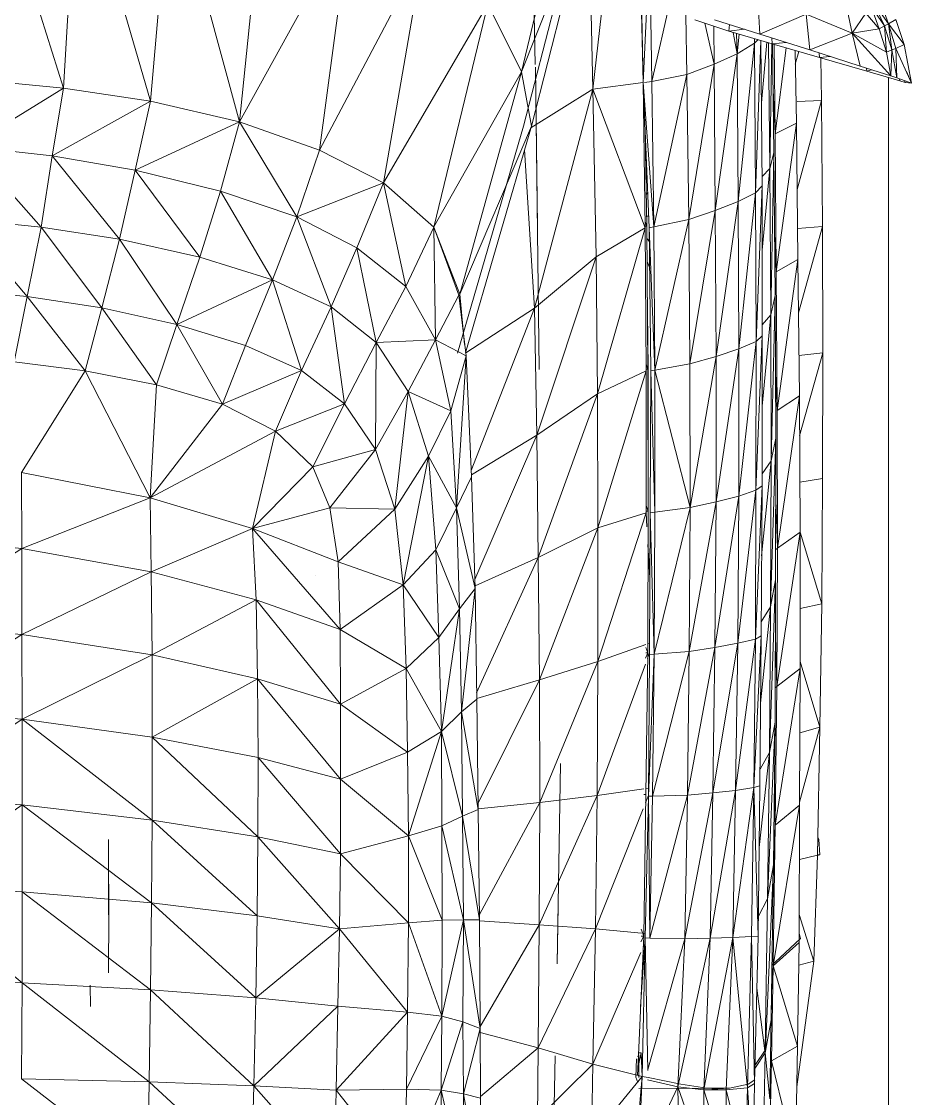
# Model space of a CAD drawing. Header units: inches. Extents: x -4450 to -273, y 9564 to 12971.
# Drawn here: x -4158.52 to -4125.41, y 10630.97 to 10671.06 of the extents above; entities that cross this region are included whole.
import ezdxf

# ---------------------------------------------------------------- set-up
doc = ezdxf.new("R2010")
doc.units = ezdxf.units.IN
doc.header["$MEASUREMENT"] = 0
for name, color, linetype, lineweight in [('0-1', 7, 'Continuous', 5), ('0-3', 7, 'Continuous', 9), ('A-GENM', 5, 'Continuous', 9), ('C-PRKG-1', 7, 'Continuous', 9)]:
    doc.layers.add(name, color=color, linetype=linetype, lineweight=lineweight)

# ---------------------------------------------------------------- blocks, each defined once
blk = doc.blocks.new('Parking_Stall_Multiple2 - street parking-1330739-FLOOR PLAN - ROOF')
at = {"layer": 'C-PRKG-1'}
blk.add_line((3, -638.799), (3, -483), dxfattribs=at)
blk = doc.blocks.new('Land_Rover_Evoque_-_SUV_Car_Vehicle_Automobile_13067 - Land Rover EVOQUE_dwg-V11-FLOOR PLAN - ROOF')
at = {"layer": 'A-GENM'}
for p, q in [((0.6935, 0.7437), (0.688, 0.98)), ((0.1748, 0.9541), (0.2479, 0.7212)), ((0.7305, 0.947), (0.6806, 0.7366)), ((0.6806, 0.7366), (0.7305, 0.947)), ((0.2615, 0.9442), (0.2479, 0.7212)), ((0.2615, 0.9442), (0.3303, 0.7088)), ((0.3489, 0.9294), (0.3303, 0.7088)), ((0.3489, 0.9294), (0.4142, 0.6894)), ((0.4367, 0.9072), (0.4142, 0.6894)), ((0.6806, 0.7366), (0.7442, 0.8967)), ((0.7368, 0.8967), (0.6825, 0.6853)), ((0.7442, 0.8967), (0.6898, 0.6853)), ((0.6898, 0.6853), (0.7442, 0.8967)), ((0.748, 0.7203), (0.7442, 0.8967)), ((0.5187, 0.8787), (0.4142, 0.6894)), ((0.5187, 0.8787), (0.4898, 0.6625)), ((0.748, 0.7203), (0.7647, 0.8704)), ((0.7954, 0.7264), (0.7918, 0.872)), ((0.793, 0.8567), (0.7954, 0.7264)), ((0.7954, 0.7264), (0.8014, 0.8577)), ((0.8037, 0.7275), (0.8014, 0.8577)), ((0.8037, 0.7275), (0.8014, 0.8577)), ((0.5879, 0.8486), (0.4898, 0.6625)), ((0.5879, 0.8486), (0.5501, 0.6317)), ((0.8274, 0.8332), (0.8037, 0.7275)), ((0.9036, 0.8089), (0.9056, 0.7722)), ((0.9929, 0.7733), (0.9861, 0.8043)), ((1.0174, 0.8086), (1.0272, 0.782)), ((0.6487, 0.8005), (0.5501, 0.6317)), ((0.6487, 0.8005), (0.5977, 0.59)), ((0.6487, 0.8005), (0.6806, 0.7366)), ((1.0184, 0.7771), (1.0106, 0.7985)), ((1.0233, 0.78), (1.0106, 0.7985)), ((1.0233, 0.78), (1.0125, 0.8025)), ((1.0125, 0.8025), (1.0272, 0.782)), ((0.8358, 0.7901), (0.8366, 0.7342)), ((0.8764, 0.7749), (0.8441, 0.7858)), ((0.8629, 0.7858), (0.9056, 0.7722)), ((0.9056, 0.7722), (0.9493, 0.7912)), ((0.9493, 0.7912), (0.9527, 0.7573)), ((0.9493, 0.7912), (0.9929, 0.7733)), ((0.9929, 0.7733), (1.0057, 0.7922)), ((1.0184, 0.7771), (1.0057, 0.7922)), ((1.0272, 0.782), (1.0341, 0.786)), ((1.0341, 0.786), (1.0419, 0.7623)), ((0.8537, 0.7825), (0.8626, 0.7438)), ((0.862, 0.7797), (0.8626, 0.7438)), ((0.8764, 0.7749), (0.877, 0.7813)), ((0.8764, 0.7749), (0.8911, 0.7768)), ((0.8764, 0.7749), (0.9172, 0.7631)), ((0.8803, 0.7738), (0.8841, 0.7537)), ((0.9527, 0.7573), (0.9929, 0.7733)), ((0.9929, 0.7733), (1.0184, 0.7771)), ((0.9929, 0.7733), (1.0003, 0.7421)), ((0.9929, 0.7733), (1.0292, 0.7329)), ((0.9929, 0.7733), (1.0253, 0.7551)), ((1.0184, 0.7771), (1.0233, 0.78)), ((1.0184, 0.7771), (1.0253, 0.7551)), ((1.0233, 0.78), (1.0272, 0.782)), ((1.0233, 0.78), (1.0302, 0.7573)), ((1.0233, 0.78), (1.0253, 0.7551)), ((1.0272, 0.782), (1.0419, 0.7623)), ((1.0272, 0.782), (1.0341, 0.7588)), ((1.0272, 0.782), (1.0302, 0.7573)), ((0.8837, 0.7728), (0.8841, 0.7537)), ((0.8841, 0.7537), (0.886, 0.7721)), ((0.8841, 0.7537), (0.9007, 0.7636)), ((0.885, 0.6141), (0.9007, 0.7636)), ((0.9007, 0.7636), (0.9007, 0.7679)), ((0.9007, 0.7636), (0.9036, 0.767)), ((0.9016, 0.6224), (0.9007, 0.7636)), ((0.9016, 0.6224), (0.9064, 0.7662)), ((0.9056, 0.7722), (0.9527, 0.7573)), ((0.9079, 0.6288), (0.9066, 0.7661)), ((0.9071, 0.7072), (0.9121, 0.7646)), ((0.9151, 0.6452), (0.9139, 0.764)), ((0.9151, 0.6452), (0.9169, 0.7631)), ((0.9172, 0.7631), (0.917, 0.7686)), ((0.9172, 0.7631), (0.9305, 0.7643)), ((0.9618, 0.7503), (0.9172, 0.7631)), ((0.8626, 0.7438), (0.8841, 0.7537)), ((0.8635, 0.6056), (0.8841, 0.7537)), ((0.8841, 0.7537), (0.885, 0.6141)), ((0.9188, 0.66), (0.9177, 0.7629)), ((0.9201, 0.6782), (0.9192, 0.7625)), ((0.9304, 0.7593), (0.9201, 0.6782)), ((0.9401, 0.6881), (0.9389, 0.7569)), ((0.9423, 0.7559), (0.9391, 0.7438)), ((0.9527, 0.7573), (1.0003, 0.7421)), ((0.9618, 0.7503), (0.9616, 0.7544)), ((1.0302, 0.7573), (1.0253, 0.7551)), ((1.0292, 0.7329), (1.0253, 0.7551)), ((1.0292, 0.7329), (1.0302, 0.7573)), ((1.0341, 0.7588), (1.0302, 0.7573)), ((1.0302, 0.7573), (1.0351, 0.7309)), ((1.0419, 0.7623), (1.0341, 0.7588)), ((1.0341, 0.7588), (1.0351, 0.7309)), ((1.0341, 0.7588), (1.0488, 0.7259)), ((1.0419, 0.7623), (1.0488, 0.7259)), ((0.8626, 0.7438), (0.8366, 0.7342)), ((0.8626, 0.7438), (0.8385, 0.597)), ((0.8626, 0.7438), (0.8635, 0.6056)), ((0.9618, 0.7503), (0.9719, 0.7511)), ((1.0065, 0.7372), (0.9618, 0.7503)), ((0.9631, 0.7499), (0.9639, 0.7095)), ((0.9639, 0.7095), (0.9632, 0.7499)), ((0.6806, 0.7366), (0.5978, 0.5901)), ((0.6806, 0.7366), (0.6222, 0.5265)), ((0.6806, 0.7366), (0.6222, 0.5265)), ((0.6898, 0.6853), (0.6806, 0.7366)), ((0.6972, 0.4555), (0.6937, 0.7411)), ((0.6956, 0.5907), (0.6937, 0.7411)), ((0.8366, 0.7342), (0.8037, 0.7275)), ((0.8366, 0.7342), (0.8056, 0.5902)), ((0.8366, 0.7342), (0.8385, 0.597)), ((1.0003, 0.7421), (1.0292, 0.7329)), ((1.0065, 0.7372), (1.0063, 0.7401)), ((1.0065, 0.7372), (1.0111, 0.7386)), ((1.0379, 0.7281), (1.0065, 0.7372)), ((1.0292, 0.7329), (1.036, 0.7305)), ((1.0292, 0.7329), (1.0351, 0.7309)), ((1.0488, 0.7259), (1.044, 0.7371)), ((0.1657, 0.729), (0.2479, 0.7212)), ((0.1657, 0.729), (0.2479, 0.7212)), ((0.2479, 0.7212), (0.1657, 0.729)), ((0.748, 0.7203), (0.7954, 0.7264)), ((0.7973, 0.5893), (0.7954, 0.7264)), ((0.7954, 0.7264), (0.8012, 0.5893)), ((0.7954, 0.7264), (0.8056, 0.5902)), ((0.7967, 0.7266), (0.8037, 0.7275)), ((0.8037, 0.7275), (0.8056, 0.5902)), ((0.8056, 0.5902), (0.8037, 0.7275)), ((1.0351, 0.7309), (1.0488, 0.7259)), ((1.0488, 0.7259), (1.036, 0.7305)), ((1.0379, 0.7281), (1.0376, 0.7299)), ((1.0428, 0.7266), (1.0379, 0.7281)), ((1.0428, 0.7266), (1.0422, 0.7283)), ((1.0488, 0.7259), (1.0428, 0.7266)), ((0.1587, 0.6661), (0.2479, 0.7212)), ((0.2373, 0.6574), (0.2479, 0.7212)), ((0.2479, 0.7212), (0.3303, 0.7088)), ((0.3303, 0.7088), (0.2479, 0.7212)), ((0.3303, 0.7088), (0.2479, 0.7212)), ((0.748, 0.7203), (0.6894, 0.6838)), ((0.6927, 0.5132), (0.748, 0.7203)), ((0.7509, 0.5619), (0.748, 0.7203)), ((0.748, 0.7203), (0.7973, 0.5893)), ((0.9201, 0.6782), (0.9182, 0.7196)), ((0.2373, 0.6574), (0.3303, 0.7088)), ((0.3156, 0.6438), (0.3303, 0.7088)), ((0.3303, 0.7088), (0.4142, 0.6894)), ((0.3303, 0.7088), (0.4142, 0.6894)), ((0.4142, 0.6894), (0.3303, 0.7088)), ((0.9639, 0.7095), (0.9408, 0.6254)), ((0.9409, 0.7086), (0.9639, 0.7095)), ((0.9639, 0.7095), (0.9648, 0.5904)), ((0.3156, 0.6438), (0.4142, 0.6894)), ((0.3961, 0.6238), (0.4142, 0.6894)), ((0.4142, 0.6894), (0.4898, 0.6625)), ((0.4682, 0.5997), (0.4142, 0.6894)), ((0.4142, 0.6894), (0.4898, 0.6625)), ((0.4898, 0.6625), (0.4142, 0.6894)), ((0.6825, 0.6853), (0.6202, 0.4709)), ((0.6898, 0.6853), (0.6222, 0.5265)), ((0.6898, 0.6853), (0.6277, 0.4713)), ((0.6898, 0.6853), (0.6277, 0.4713)), ((0.9401, 0.6881), (0.9201, 0.6782)), ((0.9401, 0.6881), (0.921, 0.5476)), ((0.9415, 0.5594), (0.9401, 0.6881)), ((0.7974, 0.6787), (0.7988, 0.5909)), ((0.7977, 0.6721), (0.7982, 0.6298)), ((0.921, 0.5476), (0.9201, 0.6782)), ((0.2269, 0.5898), (0.1587, 0.6661)), ((0.2373, 0.6574), (0.1587, 0.6661)), ((0.4682, 0.5997), (0.4898, 0.6625)), ((0.4898, 0.6625), (0.5501, 0.6317)), ((0.4898, 0.6625), (0.5501, 0.6317)), ((0.5501, 0.6317), (0.4898, 0.6625)), ((0.6927, 0.5132), (0.6835, 0.6628)), ((0.2269, 0.5898), (0.2373, 0.6574)), ((0.3009, 0.5784), (0.2373, 0.6574)), ((0.3156, 0.6438), (0.2373, 0.6574)), ((0.9188, 0.66), (0.9151, 0.6452)), ((0.916, 0.5071), (0.9188, 0.66)), ((0.9202, 0.5252), (0.9188, 0.66)), ((0.3009, 0.5784), (0.3156, 0.6438)), ((0.3767, 0.5614), (0.3156, 0.6438)), ((0.3961, 0.6238), (0.3156, 0.6438)), ((0.7989, 0.643), (0.7981, 0.6409)), ((0.9078, 0.6377), (0.9151, 0.6452)), ((0.9079, 0.5682), (0.9151, 0.6452)), ((0.916, 0.5071), (0.9151, 0.6452)), ((0.4682, 0.5997), (0.5501, 0.6317)), ((0.5501, 0.6317), (0.5251, 0.5704)), ((0.5501, 0.6317), (0.5977, 0.59)), ((0.5501, 0.6317), (0.5712, 0.5339)), ((0.5501, 0.6317), (0.5977, 0.59)), ((0.5977, 0.59), (0.5501, 0.6317)), ((0.3767, 0.5614), (0.3961, 0.6238)), ((0.4454, 0.5401), (0.3961, 0.6238)), ((0.4682, 0.5997), (0.3961, 0.6238)), ((0.7998, 0.6226), (0.7983, 0.6208)), ((0.885, 0.6141), (0.9016, 0.6224)), ((0.8859, 0.4748), (0.9016, 0.6224)), ((0.9016, 0.6224), (0.9079, 0.6288)), ((0.902, 0.4819), (0.9016, 0.6224)), ((0.902, 0.4819), (0.9079, 0.6288)), ((0.9078, 0.4871), (0.9079, 0.6288)), ((0.8635, 0.6056), (0.885, 0.6141)), ((0.8644, 0.4678), (0.885, 0.6141)), ((0.885, 0.6141), (0.8859, 0.4748)), ((0.8385, 0.597), (0.8635, 0.6056)), ((0.8635, 0.6056), (0.8394, 0.4609)), ((0.8635, 0.6056), (0.8644, 0.4678)), ((0.2269, 0.5898), (0.1518, 0.5976)), ((0.2136, 0.5244), (0.1518, 0.5976)), ((0.4454, 0.5401), (0.4682, 0.5997)), ((0.5008, 0.5147), (0.4682, 0.5997)), ((0.4682, 0.5997), (0.5251, 0.5704)), ((0.7972, 0.5951), (0.7988, 0.5909)), ((0.7973, 0.5909), (0.7988, 0.5909)), ((0.8008, 0.6002), (0.7986, 0.6002)), ((0.7988, 0.5909), (0.7999, 0.4557)), ((0.8012, 0.5893), (0.8056, 0.5902)), ((0.8385, 0.597), (0.8056, 0.5902)), ((0.8056, 0.5902), (0.8065, 0.4549)), ((0.8065, 0.4549), (0.8056, 0.5902)), ((0.8385, 0.597), (0.8065, 0.4549)), ((0.8385, 0.597), (0.8394, 0.4609)), ((0.9412, 0.5885), (0.9648, 0.5904)), ((0.9648, 0.5904), (0.9421, 0.509)), ((0.9648, 0.5904), (0.9652, 0.4713)), ((0.2269, 0.5898), (0.2136, 0.5244)), ((0.2842, 0.5136), (0.2269, 0.5898)), ((0.3009, 0.5784), (0.2269, 0.5898)), ((0.5712, 0.5339), (0.5977, 0.59)), ((0.5977, 0.5898), (0.5992, 0.4835)), ((0.5978, 0.5898), (0.6212, 0.5257)), ((0.5978, 0.5898), (0.6222, 0.5265)), ((0.6222, 0.5265), (0.5978, 0.5898)), ((0.7509, 0.5619), (0.7973, 0.5893)), ((0.7523, 0.4325), (0.7973, 0.5893)), ((0.7982, 0.4541), (0.7973, 0.5893)), ((0.8012, 0.5893), (0.8026, 0.4541)), ((0.8012, 0.5893), (0.8065, 0.4549)), ((0.921, 0.5476), (0.9196, 0.5801)), ((0.2842, 0.5136), (0.3009, 0.5784)), ((0.3551, 0.498), (0.3009, 0.5784)), ((0.3767, 0.5614), (0.3009, 0.5784)), ((0.5008, 0.5147), (0.5251, 0.5704)), ((0.5432, 0.4809), (0.5251, 0.5704)), ((0.5251, 0.5704), (0.5712, 0.5339)), ((0.8014, 0.5762), (0.7989, 0.5791)), ((0.3551, 0.498), (0.3767, 0.5614)), ((0.4454, 0.5401), (0.3767, 0.5614)), ((0.7509, 0.5619), (0.6927, 0.5132)), ((0.695, 0.3935), (0.7509, 0.5619)), ((0.7523, 0.4325), (0.7509, 0.5619)), ((0.8016, 0.5511), (0.7991, 0.5573)), ((0.9415, 0.5594), (0.921, 0.5476)), ((0.9415, 0.5594), (0.9219, 0.4168)), ((0.9429, 0.4306), (0.9415, 0.5594)), ((0.3551, 0.498), (0.4454, 0.5401)), ((0.4198, 0.4781), (0.4454, 0.5401)), ((0.5008, 0.5147), (0.4454, 0.5401)), ((0.4726, 0.4544), (0.4454, 0.5401)), ((0.9219, 0.4168), (0.921, 0.5476)), ((0.2136, 0.5244), (0.1429, 0.5312)), ((0.5432, 0.4809), (0.5712, 0.5339)), ((0.5712, 0.5339), (0.5992, 0.4835)), ((0.7992, 0.5369), (0.8001, 0.4562)), ((0.2014, 0.4625), (0.2136, 0.5244)), ((0.2684, 0.454), (0.2136, 0.5244)), ((0.2842, 0.5136), (0.2136, 0.5244)), ((0.5992, 0.4835), (0.6212, 0.5257)), ((0.6212, 0.5257), (0.6281, 0.4684)), ((0.6222, 0.5265), (0.6268, 0.479)), ((0.9202, 0.5252), (0.916, 0.5071)), ((0.9164, 0.369), (0.9202, 0.5252)), ((0.9206, 0.3906), (0.9202, 0.5252)), ((0.2684, 0.454), (0.2842, 0.5136)), ((0.3359, 0.441), (0.2842, 0.5136)), ((0.3551, 0.498), (0.2842, 0.5136)), ((0.5008, 0.5147), (0.4726, 0.4544)), ((0.5432, 0.4809), (0.5008, 0.5147)), ((0.5133, 0.4229), (0.5008, 0.5147)), ((0.6927, 0.5132), (0.6278, 0.471)), ((0.6927, 0.5132), (0.6331, 0.3601)), ((0.695, 0.3935), (0.6927, 0.5132)), ((0.9078, 0.4207), (0.916, 0.5071)), ((0.9078, 0.4975), (0.916, 0.5071)), ((0.9164, 0.369), (0.916, 0.5071)), ((0.3359, 0.441), (0.3551, 0.498)), ((0.398, 0.4227), (0.3551, 0.498)), ((0.4198, 0.4781), (0.3551, 0.498)), ((0.5432, 0.4809), (0.5133, 0.4229)), ((0.5427, 0.3798), (0.5432, 0.4809)), ((0.5432, 0.4809), (0.5992, 0.4835)), ((0.5736, 0.4347), (0.5432, 0.4809)), ((0.5736, 0.4347), (0.5992, 0.4835)), ((0.5992, 0.4835), (0.6281, 0.4684)), ((0.5992, 0.4835), (0.6138, 0.4165)), ((0.8858, 0.3359), (0.902, 0.4819)), ((0.8859, 0.4748), (0.902, 0.4819)), ((0.9019, 0.3413), (0.9078, 0.4871)), ((0.9019, 0.3413), (0.902, 0.4819)), ((0.902, 0.4819), (0.9078, 0.4871)), ((0.9078, 0.3454), (0.9078, 0.4871)), ((0.398, 0.4227), (0.4198, 0.4781)), ((0.4726, 0.4544), (0.4198, 0.4781)), ((0.6281, 0.4684), (0.6138, 0.4165)), ((0.6281, 0.4684), (0.6192, 0.3247)), ((0.6281, 0.4684), (0.6334, 0.3541)), ((0.8643, 0.3304), (0.8859, 0.4748)), ((0.8644, 0.4678), (0.8859, 0.4748)), ((0.8859, 0.4748), (0.8858, 0.3359)), ((0.9425, 0.4686), (0.9652, 0.4713)), ((0.9652, 0.4713), (0.9432, 0.3926)), ((0.9652, 0.4713), (0.9647, 0.3523)), ((0.2684, 0.454), (0.2014, 0.4625)), ((0.7982, 0.4603), (0.7999, 0.4557)), ((0.8394, 0.4609), (0.8065, 0.4549)), ((0.8394, 0.4609), (0.8644, 0.4678)), ((0.8394, 0.4609), (0.8398, 0.3249)), ((0.8644, 0.4678), (0.8398, 0.3249)), ((0.8644, 0.4678), (0.8643, 0.3304)), ((0.2684, 0.454), (0.2083, 0.3581)), ((0.2684, 0.4541), (0.3359, 0.441)), ((0.3297, 0.3343), (0.2684, 0.454)), ((0.3359, 0.441), (0.2684, 0.454)), ((0.398, 0.4227), (0.4726, 0.4544)), ((0.4483, 0.3973), (0.4726, 0.4544)), ((0.5133, 0.4229), (0.4726, 0.4544)), ((0.7523, 0.4325), (0.7982, 0.4541)), ((0.7527, 0.3058), (0.7982, 0.4541)), ((0.7981, 0.32), (0.7982, 0.4541)), ((0.7982, 0.4557), (0.7999, 0.4557)), ((0.7999, 0.4557), (0.8, 0.3217)), ((0.8001, 0.4562), (0.8, 0.2892)), ((0.8026, 0.4541), (0.8021, 0.3201)), ((0.8026, 0.4541), (0.8065, 0.4549)), ((0.8026, 0.4541), (0.8065, 0.3206)), ((0.8065, 0.4549), (0.8065, 0.3206)), ((0.8398, 0.3249), (0.8065, 0.4549)), ((0.8065, 0.3206), (0.8065, 0.4549)), ((0.9219, 0.4168), (0.9204, 0.452)), ((0.3297, 0.3343), (0.3359, 0.441)), ((0.398, 0.4227), (0.3359, 0.441)), ((0.398, 0.4227), (0.3359, 0.441)), ((0.3359, 0.441), (0.398, 0.4227)), ((0.5736, 0.4347), (0.5427, 0.3798)), ((0.5608, 0.3235), (0.5736, 0.4347)), ((0.5928, 0.3734), (0.5736, 0.4347)), ((0.5736, 0.4347), (0.6138, 0.4165)), ((0.7523, 0.4325), (0.695, 0.3935)), ((0.6964, 0.2777), (0.7523, 0.4325)), ((0.7527, 0.3058), (0.7523, 0.4325)), ((0.9429, 0.4306), (0.9219, 0.4168)), ((0.9429, 0.4306), (0.9223, 0.2866)), ((0.9438, 0.3018), (0.9429, 0.4306)), ((0.3297, 0.3343), (0.398, 0.4227)), ((0.4483, 0.3973), (0.398, 0.4227)), ((0.4483, 0.3973), (0.398, 0.4227)), ((0.4483, 0.3973), (0.5133, 0.4229)), ((0.4834, 0.3635), (0.5133, 0.4229)), ((0.5427, 0.3798), (0.5133, 0.4229)), ((0.5928, 0.3734), (0.6138, 0.4165)), ((0.6138, 0.4165), (0.6192, 0.3247)), ((0.9223, 0.2866), (0.9219, 0.4168)), ((0.4483, 0.3973), (0.3297, 0.3343)), ((0.4266, 0.3051), (0.4483, 0.3973)), ((0.4482, 0.3973), (0.4834, 0.3635)), ((0.4834, 0.3635), (0.4483, 0.3973)), ((0.4834, 0.3635), (0.4483, 0.3973)), ((0.695, 0.3935), (0.6333, 0.3559)), ((0.695, 0.3935), (0.6365, 0.257)), ((0.6964, 0.2777), (0.695, 0.3935)), ((0.9158, 0.2313), (0.9206, 0.3906)), ((0.9206, 0.3906), (0.9164, 0.369)), ((0.9205, 0.2567), (0.9206, 0.3906)), ((0.4834, 0.3635), (0.5427, 0.3798)), ((0.4995, 0.3247), (0.5427, 0.3798)), ((0.5608, 0.3235), (0.5427, 0.3798)), ((0.5928, 0.3734), (0.5608, 0.3235)), ((0.5687, 0.252), (0.5928, 0.3734)), ((0.5996, 0.2851), (0.5928, 0.3734)), ((0.5928, 0.3734), (0.6192, 0.3247)), ((0.9073, 0.2793), (0.9164, 0.369)), ((0.9078, 0.357), (0.9164, 0.369)), ((0.9158, 0.2313), (0.9164, 0.369)), ((0.3297, 0.3343), (0.2083, 0.3581)), ((0.2083, 0.3581), (0.2085, 0.2864)), ((0.4266, 0.3051), (0.4834, 0.3635)), ((0.4995, 0.3247), (0.4834, 0.3635)), ((0.4995, 0.3247), (0.4834, 0.3635)), ((0.6192, 0.3247), (0.6334, 0.3541)), ((0.6334, 0.3541), (0.6368, 0.2484)), ((0.9435, 0.3489), (0.9647, 0.3523)), ((0.9647, 0.3523), (0.9641, 0.2341)), ((0.8632, 0.1929), (0.8858, 0.3359)), ((0.8643, 0.3304), (0.8858, 0.3359)), ((0.8847, 0.1969), (0.9019, 0.3413)), ((0.8858, 0.3359), (0.8847, 0.1969)), ((0.8858, 0.3359), (0.9019, 0.3413)), ((0.9014, 0.2008), (0.9078, 0.3454)), ((0.9014, 0.2008), (0.9019, 0.3413)), ((0.9019, 0.3413), (0.9078, 0.3454)), ((0.9067, 0.2037), (0.9078, 0.3454)), ((0.3297, 0.3343), (0.2085, 0.2864)), ((0.4266, 0.3051), (0.3297, 0.3343)), ((0.3297, 0.3343), (0.3309, 0.2642)), ((0.7981, 0.3268), (0.8, 0.3217)), ((0.8643, 0.3304), (0.8387, 0.189)), ((0.8398, 0.3249), (0.8643, 0.3304)), ((0.8643, 0.3304), (0.8632, 0.1929)), ((0.9223, 0.2866), (0.9206, 0.3322)), ((0.4266, 0.3051), (0.4995, 0.3247)), ((0.5073, 0.2736), (0.4995, 0.3247)), ((0.4995, 0.3247), (0.5608, 0.3235)), ((0.5073, 0.2736), (0.4995, 0.3247)), ((0.5073, 0.2736), (0.5608, 0.3235)), ((0.5687, 0.252), (0.5608, 0.3235)), ((0.5996, 0.2851), (0.6192, 0.3247)), ((0.6192, 0.3247), (0.6368, 0.2484)), ((0.6192, 0.3247), (0.6221, 0.2292)), ((0.7526, 0.1794), (0.7981, 0.32)), ((0.7527, 0.3058), (0.7981, 0.32)), ((0.7981, 0.3217), (0.8, 0.3217)), ((0.7989, 0.3067), (0.7981, 0.32)), ((0.8, 0.3217), (0.7997, 0.1878)), ((0.8021, 0.3201), (0.8015, 0.1861)), ((0.8021, 0.3201), (0.8065, 0.3206)), ((0.8021, 0.3201), (0.8059, 0.1865)), ((0.8398, 0.3249), (0.8059, 0.1865)), ((0.8065, 0.3206), (0.8059, 0.1865)), ((0.8059, 0.1865), (0.8065, 0.3206)), ((0.8398, 0.3249), (0.8065, 0.3206)), ((0.8398, 0.3249), (0.8387, 0.189)), ((0.7527, 0.3058), (0.6964, 0.2777)), ((0.6974, 0.1621), (0.7527, 0.3058)), ((0.7526, 0.1794), (0.7527, 0.3058)), ((0.0982, 0.2969), (0.2085, 0.2864)), ((0.4266, 0.3051), (0.3309, 0.2642)), ((0.43, 0.2378), (0.4266, 0.3051)), ((0.5093, 0.2097), (0.4266, 0.3051)), ((0.4266, 0.3051), (0.5073, 0.2736)), ((0.9438, 0.3018), (0.9217, 0.1559)), ((0.9438, 0.3018), (0.9223, 0.2866)), ((0.9438, 0.3018), (0.9641, 0.2341)), ((0.9438, 0.1729), (0.9438, 0.3018)), ((0.0982, 0.2144), (0.2085, 0.2864)), ((0.2086, 0.2051), (0.2085, 0.2864)), ((0.3309, 0.2642), (0.2085, 0.2864)), ((0.5687, 0.252), (0.5996, 0.2851)), ((0.6025, 0.2021), (0.5996, 0.2851)), ((0.5996, 0.2851), (0.6221, 0.2292)), ((0.8018, 0.2586), (0.7999, 0.29)), ((0.9223, 0.2866), (0.9206, 0.2854)), ((0.9217, 0.1559), (0.9223, 0.2866)), ((0.6964, 0.2777), (0.6367, 0.2511)), ((0.6964, 0.2777), (0.6381, 0.15)), ((0.6974, 0.1621), (0.6964, 0.2777)), ((0.5093, 0.2097), (0.5073, 0.2736)), ((0.5073, 0.2736), (0.5687, 0.252)), ((0.5093, 0.2097), (0.5073, 0.2736)), ((0.2086, 0.2051), (0.3309, 0.2642)), ((0.43, 0.2378), (0.3309, 0.2642)), ((0.3309, 0.2642), (0.3316, 0.186)), ((0.486, 0.2611), (0.4859, 0.2611)), ((0.9148, 0.0935), (0.9205, 0.2567)), ((0.9158, 0.2313), (0.9205, 0.2567)), ((0.92, 0.1222), (0.9205, 0.2567)), ((0.5093, 0.2097), (0.5687, 0.252)), ((0.5715, 0.173), (0.5687, 0.252)), ((0.6025, 0.2021), (0.5687, 0.252)), ((0.6368, 0.2484), (0.6221, 0.2292)), ((0.6368, 0.2484), (0.624, 0.1321)), ((0.6368, 0.2484), (0.6382, 0.1439)), ((0.43, 0.2378), (0.3316, 0.186)), ((0.4312, 0.1631), (0.43, 0.2378)), ((0.5097, 0.1391), (0.43, 0.2378)), ((0.43, 0.2378), (0.5093, 0.2097)), ((0.9641, 0.2341), (0.9438, 0.2297)), ((0.9641, 0.2341), (0.9621, 0.1175)), ((0.6025, 0.2021), (0.6221, 0.2292)), ((0.6049, 0.1134), (0.6221, 0.2292)), ((0.6221, 0.2292), (0.624, 0.1321)), ((0.9062, 0.1401), (0.9158, 0.2313)), ((0.9068, 0.217), (0.9158, 0.2313)), ((0.9158, 0.2313), (0.9148, 0.0935)), ((0.0982, 0.2144), (0.2086, 0.2051)), ((0.0983, 0.1331), (0.2086, 0.2051)), ((0.2086, 0.2051), (0.2089, 0.125)), ((0.2086, 0.2051), (0.3316, 0.186)), ((0.5097, 0.1391), (0.5093, 0.2097)), ((0.5093, 0.2097), (0.5715, 0.173)), ((0.5097, 0.1391), (0.5093, 0.2097)), ((0.8998, 0.0604), (0.9067, 0.2037)), ((0.9014, 0.2008), (0.9067, 0.2037)), ((0.9067, 0.2037), (0.9056, 0.0621)), ((0.5715, 0.173), (0.6025, 0.2021)), ((0.6049, 0.1134), (0.6025, 0.2021)), ((0.7526, 0.1794), (0.7979, 0.1955)), ((0.7997, 0.1962), (0.8015, 0.1969)), ((0.8612, 0.0556), (0.8847, 0.1969)), ((0.8632, 0.1929), (0.8847, 0.1969)), ((0.8827, 0.0578), (0.9014, 0.2008)), ((0.8847, 0.1969), (0.8827, 0.0578)), ((0.8847, 0.1969), (0.9014, 0.2008)), ((0.8998, 0.0604), (0.9014, 0.2008)), ((0.9217, 0.1559), (0.9203, 0.2034)), ((0.2089, 0.125), (0.3316, 0.186)), ((0.4312, 0.1631), (0.3316, 0.186)), ((0.3316, 0.186), (0.3318, 0.1082)), ((0.7977, 0.1826), (0.7997, 0.1878)), ((0.7978, 0.1929), (0.7997, 0.1878)), ((0.7997, 0.1878), (0.7978, 0.054)), ((0.7978, 0.1878), (0.7997, 0.1878)), ((0.7996, 0.1824), (0.8015, 0.1876)), ((0.8004, 0.0523), (0.8059, 0.1865)), ((0.8015, 0.1861), (0.8004, 0.0523)), ((0.8015, 0.1861), (0.8059, 0.1865)), ((0.8387, 0.189), (0.8043, 0.0523)), ((0.8059, 0.1865), (0.8043, 0.0523)), ((0.8059, 0.1865), (0.8043, 0.0523)), ((0.8387, 0.189), (0.8059, 0.1865)), ((0.8632, 0.1929), (0.8372, 0.0532)), ((0.8387, 0.189), (0.8372, 0.0532)), ((0.8387, 0.189), (0.8632, 0.1929)), ((0.8632, 0.1929), (0.8612, 0.0556)), ((0.5097, 0.1391), (0.5715, 0.173)), ((0.6049, 0.1134), (0.5715, 0.173)), ((0.573, 0.094), (0.5715, 0.173)), ((0.7526, 0.1794), (0.6974, 0.1621)), ((0.6978, 0.0464), (0.7526, 0.1794)), ((0.752, 0.053), (0.7526, 0.1794)), ((0.752, 0.053), (0.7976, 0.1771)), ((0.9438, 0.1794), (0.9621, 0.1175)), ((0.4312, 0.1631), (0.3318, 0.1082)), ((0.4312, 0.1631), (0.4319, 0.0888)), ((0.4312, 0.1631), (0.5097, 0.0683)), ((0.4312, 0.1631), (0.5097, 0.1391)), ((0.9438, 0.1729), (0.9202, 0.025)), ((0.9438, 0.1729), (0.9217, 0.1559)), ((0.9438, 0.1729), (0.9432, 0.0437)), ((0.6974, 0.1621), (0.6382, 0.1446)), ((0.6974, 0.1621), (0.6395, 0.0458)), ((0.6978, 0.0464), (0.6974, 0.1621)), ((0.9201, 0.1546), (0.9217, 0.1559)), ((0.9202, 0.025), (0.9217, 0.1559)), ((0.624, 0.1321), (0.6382, 0.1439)), ((0.6396, 0.0398), (0.6382, 0.1439)), ((0.0983, 0.1331), (0.2089, 0.125)), ((0.5097, 0.0683), (0.5097, 0.1391)), ((0.5097, 0.1391), (0.573, 0.094)), ((0.5097, 0.0683), (0.5097, 0.1391)), ((0.0984, 0.0511), (0.2089, 0.125)), ((0.2089, 0.125), (0.209, 0.044)), ((0.2089, 0.125), (0.3317, 0.0298)), ((0.2089, 0.125), (0.3318, 0.1082)), ((0.6049, 0.1134), (0.624, 0.1321)), ((0.6249, 0.0334), (0.624, 0.1321)), ((0.6396, 0.0398), (0.624, 0.1321)), ((0.9127, -0.0448), (0.92, 0.1222)), ((0.9148, 0.0935), (0.92, 0.1222)), ((0.9184, -0.0124), (0.92, 0.1222)), ((0.6049, 0.1134), (0.573, 0.094)), ((0.6049, 0.1134), (0.5739, 0.0148)), ((0.6249, 0.0334), (0.6049, 0.1134)), ((0.6049, 0.1134), (0.6053, 0.0242)), ((0.9432, 0.0467), (0.9621, 0.1175)), ((0.9621, 0.1175), (0.9435, 0.1121)), ((0.96, -0.0033), (0.9621, 0.1175)), ((0.3317, 0.0298), (0.3318, 0.1082)), ((0.4319, 0.0888), (0.3318, 0.1082)), ((0.3318, 0.1082), (0.4316, 0.014)), ((0.5097, 0.0683), (0.573, 0.094)), ((0.5739, 0.0148), (0.573, 0.094)), ((0.905, 0.0039), (0.9148, 0.0935)), ((0.9058, 0.0777), (0.9148, 0.0935)), ((0.9148, 0.0935), (0.9127, -0.0448)), ((0.4319, 0.0888), (0.4316, 0.014)), ((0.4319, 0.0888), (0.5097, 0.0683)), ((0.4319, 0.0888), (0.5096, -0.0023)), ((0.7141, -0.1061), (0.7173, 0.0831)), ((0.5097, 0.0683), (0.5096, -0.0023)), ((0.5096, -0.0023), (0.5097, 0.0683)), ((0.5097, 0.0683), (0.5739, 0.0148)), ((0.8998, 0.0604), (0.9056, 0.0621)), ((0.9056, 0.0621), (0.9041, -0.0798)), ((0.9202, 0.025), (0.9194, 0.0695)), ((0.0984, 0.0511), (0.209, 0.044)), ((0.6972, -0.0692), (0.752, 0.053)), ((0.6978, 0.0464), (0.752, 0.053)), ((0.7505, -0.073), (0.752, 0.053)), ((0.752, 0.053), (0.7959, 0.0591)), ((0.7978, 0.054), (0.796, -0.0799)), ((0.796, 0.054), (0.7978, 0.054)), ((0.8004, 0.0523), (0.7974, -0.0816)), ((0.7977, 0.0459), (0.8004, 0.0529)), ((0.7979, 0.0594), (0.8007, 0.0598)), ((0.8004, 0.0523), (0.8043, 0.0523)), ((0.8004, 0.0523), (0.8018, -0.0818)), ((0.8372, 0.0532), (0.8018, -0.0818)), ((0.8043, 0.0523), (0.8018, -0.0818)), ((0.8043, 0.0523), (0.8018, -0.0818)), ((0.8372, 0.0532), (0.8043, 0.0523)), ((0.8612, 0.0556), (0.8347, -0.0826)), ((0.8372, 0.0532), (0.8347, -0.0826)), ((0.8372, 0.0532), (0.8612, 0.0556)), ((0.8827, 0.0578), (0.8586, -0.0818)), ((0.8612, 0.0556), (0.8586, -0.0818)), ((0.8612, 0.0556), (0.8827, 0.0578)), ((0.8802, -0.0812), (0.8998, 0.0604)), ((0.8827, 0.0578), (0.8802, -0.0812)), ((0.8827, 0.0578), (0.8998, 0.0604)), ((0.8978, -0.0804), (0.8998, 0.0604)), ((0.8998, 0.0604), (0.9041, -0.0798)), ((0.0984, -0.0324), (0.209, 0.044)), ((0.209, 0.044), (0.2091, -0.0381)), ((0.209, 0.044), (0.3312, -0.0486)), ((0.209, 0.044), (0.3317, 0.0298)), ((0.6978, 0.0464), (0.6395, 0.0403)), ((0.6978, 0.0464), (0.6409, -0.0596)), ((0.6972, -0.0692), (0.6978, 0.0464)), ((0.9182, -0.1081), (0.9432, 0.0437)), ((0.9432, 0.0437), (0.9202, 0.025)), ((0.9426, -0.0858), (0.9432, 0.0437)), ((0.6249, 0.0334), (0.6053, 0.0242)), ((0.6249, 0.0334), (0.6396, 0.0398)), ((0.6258, -0.0644), (0.6249, 0.0334)), ((0.641, -0.0645), (0.6249, 0.0334)), ((0.641, -0.0645), (0.6396, 0.0398)), ((0.7505, -0.073), (0.7955, 0.0405)), ((0.3312, -0.0486), (0.3317, 0.0298)), ((0.3317, 0.0298), (0.4316, 0.014)), ((0.3317, 0.0298), (0.4308, -0.0608)), ((0.6053, 0.0242), (0.5739, 0.0148)), ((0.6258, -0.0644), (0.6053, 0.0242)), ((0.6053, 0.0242), (0.6057, -0.0647)), ((0.9182, -0.1061), (0.9202, 0.025)), ((0.9184, -0.0172), (0.9202, 0.025)), ((0.2904, -0.028), (0.2906, 0.0113)), ((0.4316, 0.014), (0.4308, -0.0608)), ((0.4316, 0.014), (0.5096, -0.0023)), ((0.4316, 0.014), (0.5086, -0.0729)), ((0.5096, -0.0023), (0.5739, 0.0148)), ((0.5739, 0.0148), (0.5738, -0.0675)), ((0.6057, -0.0647), (0.5739, 0.0148)), ((0.9605, 0.013), (0.9614, 0.0115)), ((0.9614, 0.0115), (0.9624, -0.0032)), ((0.5096, -0.0023), (0.5086, -0.0729)), ((0.5086, -0.0729), (0.5096, -0.0023)), ((0.5096, -0.0023), (0.5738, -0.0675)), ((0.96, -0.0033), (0.943, -0.0076)), ((0.96, -0.0033), (0.9566, -0.1035)), ((0.9624, -0.0032), (0.96, -0.0038)), ((0.9624, -0.0032), (0.9601, -0.0029)), ((0.9601, -0.003), (0.9624, -0.0032)), ((0.9108, -0.1869), (0.9184, -0.0124)), ((0.9127, -0.0448), (0.9184, -0.0124)), ((0.9164, -0.1554), (0.9184, -0.0124)), ((0.2904, -0.028), (0.2904, -0.0597)), ((0.2906, -0.0268), (0.2907, -0.0342)), ((0.0984, -0.0324), (0.2091, -0.0381)), ((0.0984, -0.0324), (0.2089, -0.1239)), ((0.2091, -0.0381), (0.2089, -0.1239)), ((0.2091, -0.0381), (0.3312, -0.0486)), ((0.2091, -0.0381), (0.3301, -0.1308)), ((0.2907, -0.0342), (0.2907, -0.0589)), ((0.3312, -0.0486), (0.3301, -0.1308)), ((0.3312, -0.0486), (0.4308, -0.0608)), ((0.3312, -0.0486), (0.4295, -0.1382)), ((0.9043, -0.0612), (0.9127, -0.0448)), ((0.9107, -0.1876), (0.9127, -0.0448)), ((0.2907, -0.0589), (0.2906, -0.1146)), ((0.4308, -0.0608), (0.4295, -0.1382)), ((0.4308, -0.0608), (0.5086, -0.0729)), ((0.7141, -0.1061), (0.715, -0.0516)), ((0.9427, -0.0594), (0.9566, -0.1035)), ((0.5086, -0.0729), (0.5738, -0.0675)), ((0.5728, -0.1518), (0.5738, -0.0675)), ((0.6057, -0.0647), (0.5738, -0.0675)), ((0.6052, -0.1556), (0.5738, -0.0675)), ((0.6258, -0.0644), (0.6052, -0.1556)), ((0.6057, -0.0647), (0.6052, -0.1556)), ((0.6258, -0.0644), (0.6057, -0.0647)), ((0.6252, -0.1609), (0.6258, -0.0644)), ((0.6414, -0.1672), (0.6258, -0.0644)), ((0.6258, -0.0644), (0.641, -0.0645)), ((0.6414, -0.1672), (0.641, -0.0645)), ((0.6972, -0.0692), (0.641, -0.0653)), ((0.6972, -0.0692), (0.6413, -0.1659)), ((0.6972, -0.0692), (0.6961, -0.1854)), ((0.6972, -0.0692), (0.7505, -0.073)), ((0.4295, -0.1382), (0.5086, -0.0729)), ((0.5086, -0.0729), (0.507, -0.1462)), ((0.507, -0.1462), (0.5086, -0.0729)), ((0.5086, -0.0729), (0.507, -0.1462)), ((0.5086, -0.0729), (0.5728, -0.1518)), ((0.6961, -0.1854), (0.7505, -0.073)), ((0.7505, -0.073), (0.748, -0.2008)), ((0.7505, -0.073), (0.7937, -0.077)), ((0.791, -0.1923), (0.796, -0.0799)), ((0.7933, -0.0854), (0.796, -0.0799)), ((0.7935, -0.0799), (0.796, -0.0799)), ((0.7936, -0.0733), (0.796, -0.0799)), ((0.796, -0.0772), (0.7975, -0.0773)), ((0.853, -0.2233), (0.8802, -0.0812)), ((0.8586, -0.0818), (0.8802, -0.0812)), ((0.8737, -0.2251), (0.8802, -0.0812)), ((0.8802, -0.0812), (0.8978, -0.0804)), ((0.8938, -0.2231), (0.8802, -0.0812)), ((0.8938, -0.2231), (0.8978, -0.0804)), ((0.8978, -0.0804), (0.9041, -0.0798)), ((0.9006, -0.2191), (0.8978, -0.0804)), ((0.9006, -0.2191), (0.9041, -0.0798)), ((0.9427, -0.077), (0.9441, -0.0821)), ((0.793, -0.1467), (0.7974, -0.0816)), ((0.7946, -0.2126), (0.7974, -0.0816)), ((0.7955, -0.09), (0.7965, -0.0878)), ((0.7999, -0.2067), (0.7974, -0.0816)), ((0.7974, -0.0816), (0.8018, -0.0818)), ((0.7999, -0.2059), (0.8347, -0.0826)), ((0.8347, -0.0826), (0.8018, -0.0818)), ((0.8282, -0.2224), (0.8586, -0.0818)), ((0.8282, -0.2224), (0.8347, -0.0826)), ((0.8586, -0.0818), (0.8347, -0.0826)), ((0.8527, -0.2252), (0.8586, -0.0818)), ((0.9182, -0.1081), (0.9426, -0.0858)), ((0.9441, -0.0821), (0.92, -0.1045)), ((0.9426, -0.0858), (0.9411, -0.184)), ((0.748, -0.2008), (0.7932, -0.0955)), ((0.9182, -0.1081), (0.9166, -0.1978)), ((0.9182, -0.1081), (0.9167, -0.1326)), ((0.92, -0.1045), (0.9171, -0.1071)), ((0.9182, -0.1081), (0.9182, -0.1061)), ((0.9182, -0.1081), (0.9411, -0.184)), ((0.9405, -0.2222), (0.9566, -0.1035)), ((0.9566, -0.1035), (0.9423, -0.1072)), ((0.0984, -0.1201), (0.2089, -0.1239)), ((0.2089, -0.1239), (0.2083, -0.2148)), ((0.2089, -0.1239), (0.3301, -0.1308)), ((0.2089, -0.1239), (0.3289, -0.2177)), ((0.2735, -0.1464), (0.2732, -0.1261)), ((0.3301, -0.1308), (0.3289, -0.2177)), ((0.3301, -0.1308), (0.4277, -0.2213)), ((0.3301, -0.1308), (0.4295, -0.1382)), ((0.9104, -0.1882), (0.9029, -0.129)), ((0.4277, -0.2213), (0.4295, -0.1382)), ((0.4295, -0.1382), (0.507, -0.1462)), ((0.9167, -0.1368), (0.9174, -0.152)), ((0.4277, -0.2213), (0.507, -0.1462)), ((0.507, -0.1462), (0.5055, -0.2254)), ((0.5055, -0.2254), (0.507, -0.1462)), ((0.507, -0.1462), (0.5055, -0.2254)), ((0.5055, -0.2254), (0.5728, -0.1518)), ((0.507, -0.1462), (0.5728, -0.1518)), ((0.5728, -0.1518), (0.5718, -0.2246)), ((0.6052, -0.1556), (0.5728, -0.1518)), ((0.9174, -0.152), (0.9114, -0.1868)), ((0.6052, -0.1556), (0.5718, -0.2246)), ((0.6052, -0.1556), (0.6046, -0.2255)), ((0.6252, -0.1609), (0.6046, -0.2255)), ((0.6252, -0.1609), (0.6052, -0.1556)), ((0.6257, -0.2288), (0.6252, -0.1609)), ((0.6414, -0.1672), (0.6252, -0.1609)), ((0.9164, -0.1554), (0.9149, -0.2336)), ((0.6257, -0.2288), (0.6414, -0.1672)), ((0.6418, -0.2331), (0.6414, -0.1672)), ((0.6414, -0.1708), (0.6961, -0.1854)), ((0.6961, -0.1854), (0.6414, -0.1708)), ((0.6961, -0.1854), (0.6418, -0.2315)), ((0.6961, -0.1854), (0.6956, -0.2524)), ((0.6961, -0.1854), (0.748, -0.2008)), ((0.748, -0.2008), (0.6961, -0.1854)), ((0.7122, -0.1929), (0.7102, -0.3004)), ((0.7901, -0.2115), (0.791, -0.1923)), ((0.7903, -0.194), (0.791, -0.1923)), ((0.7936, -0.1901), (0.791, -0.2019)), ((0.7912, -0.2136), (0.7913, -0.1921)), ((0.7936, -0.1901), (0.7913, -0.1902)), ((0.7931, -0.1952), (0.7936, -0.1901)), ((0.7946, -0.2126), (0.7936, -0.1901)), ((0.9009, -0.205), (0.9107, -0.1902)), ((0.9114, -0.1868), (0.901, -0.202)), ((0.9107, -0.1902), (0.9092, -0.2649)), ((0.9107, -0.1902), (0.9104, -0.1882)), ((0.9107, -0.1902), (0.9112, -0.1869)), ((0.9107, -0.1902), (0.9108, -0.1877)), ((0.9107, -0.1902), (0.9107, -0.1878)), ((0.9107, -0.1902), (0.9149, -0.2336)), ((0.9411, -0.184), (0.9166, -0.1978)), ((0.9411, -0.184), (0.9395, -0.291)), ((0.748, -0.2008), (0.6956, -0.2524)), ((0.748, -0.2008), (0.7465, -0.2707)), ((0.7946, -0.2126), (0.748, -0.2008)), ((0.7885, -0.2133), (0.7892, -0.1957)), ((0.9146, -0.2965), (0.9166, -0.1978)), ((0.9395, -0.291), (0.9166, -0.1978)), ((0.7946, -0.2126), (0.7465, -0.2707)), ((0.7946, -0.2126), (0.788, -0.2876)), ((0.7905, -0.2182), (0.7885, -0.2133)), ((0.7946, -0.2126), (0.7909, -0.289)), ((0.8, -0.2135), (0.7946, -0.2126)), ((0.8, -0.2135), (0.7946, -0.2126)), ((0.831, -0.2197), (0.8, -0.2135)), ((0.2083, -0.2148), (0.3289, -0.2177)), ((0.2083, -0.2148), (0.3271, -0.3062)), ((0.3289, -0.2177), (0.3271, -0.3062)), ((0.3289, -0.2177), (0.4257, -0.3068)), ((0.3289, -0.2177), (0.4277, -0.2213)), ((0.4257, -0.3068), (0.4277, -0.2213)), ((0.4277, -0.2213), (0.5055, -0.2254)), ((0.4277, -0.2213), (0.5037, -0.307)), ((0.8768, -0.2234), (0.7913, -0.2238)), ((0.8282, -0.2224), (0.7968, -0.288)), ((0.8282, -0.2224), (0.7994, -0.2157)), ((0.8282, -0.2224), (0.8527, -0.2252)), ((0.8282, -0.2224), (0.8526, -0.2922)), ((0.8282, -0.2224), (0.8291, -0.2904)), ((0.8556, -0.2235), (0.831, -0.2197)), ((0.8527, -0.2252), (0.853, -0.2234)), ((0.8556, -0.2235), (0.8529, -0.2233)), ((0.8556, -0.2235), (0.8529, -0.2233)), ((0.8556, -0.2235), (0.8538, -0.2236)), ((0.8768, -0.2234), (0.8556, -0.2235)), ((0.8768, -0.2234), (0.8603, -0.2244)), ((0.8938, -0.2231), (0.8737, -0.2251)), ((0.8945, -0.2198), (0.8768, -0.2234)), ((0.8938, -0.2231), (0.8918, -0.2959)), ((0.9006, -0.2191), (0.8938, -0.2231)), ((0.8938, -0.2231), (0.8991, -0.2973)), ((0.9009, -0.2158), (0.8945, -0.2198)), ((0.9006, -0.2191), (0.8991, -0.2973)), ((0.5055, -0.2254), (0.5037, -0.307)), ((0.5037, -0.307), (0.5055, -0.2254)), ((0.5055, -0.2254), (0.5718, -0.2246)), ((0.5055, -0.2254), (0.5702, -0.3072)), ((0.5718, -0.2246), (0.5702, -0.3072)), ((0.6046, -0.2255), (0.5702, -0.3072)), ((0.6046, -0.2255), (0.5718, -0.2246)), ((0.6046, -0.2255), (0.6036, -0.3081)), ((0.6251, -0.3124), (0.6046, -0.2255)), ((0.6257, -0.2288), (0.6046, -0.2255)), ((0.6251, -0.3124), (0.6257, -0.2288)), ((0.6422, -0.3211), (0.6257, -0.2288)), ((0.6257, -0.2288), (0.6418, -0.2331)), ((0.6422, -0.3211), (0.6418, -0.2331)), ((0.8527, -0.2252), (0.8526, -0.2922)), ((0.8737, -0.2251), (0.8527, -0.2252)), ((0.8527, -0.2252), (0.8742, -0.2941)), ((0.8737, -0.2251), (0.8742, -0.2941)), ((0.8737, -0.2251), (0.8918, -0.2959))]:
    blk.add_line(p, q, dxfattribs=at)
blk = doc.blocks.new('Land_Rover_Evoque_-_SUV_Car_Vehicle_Automobile_13067 - Land_Rover_Evoque_-_SUV_Car_Vehicle_Automobile_13067-V12-FLOOR PLAN - ROOF')
at = {"xscale": 39.40029010366786, "yscale": 39.40029010366786, "zscale": 39.40029010366786, "rotation": 180}
blk.add_blockref('Land_Rover_Evoque_-_SUV_Car_Vehicle_Automobile_13067 - Land Rover EVOQUE_dwg-V11-FLOOR PLAN - ROOF', (-0.026, 10.27), dxfattribs=at)
blk = doc.blocks.new('CTR  - Topography_rvt-1-FLOOR PLAN - ROOF')
at = {"layer": '0-3', "rotation": 180}
for name, p in [('Parking_Stall_Multiple2 - street parking-1330739-FLOOR PLAN - ROOF', (-4123.267, 10030.176)), ('Land_Rover_Evoque_-_SUV_Car_Vehicle_Automobile_13067 - Land_Rover_Evoque_-_SUV_Car_Vehicle_Automobile_13067-V12-FLOOR PLAN - ROOF', (-4166.757, 10650.433))]:
    blk.add_blockref(name, p, dxfattribs=at)

msp = doc.modelspace()

# ---------------------------------------------------------------- block references
at = {"layer": '0-1'}
msp.add_blockref('CTR  - Topography_rvt-1-FLOOR PLAN - ROOF', (0, 0), dxfattribs=at)

doc.saveas('drawing.dxf')
